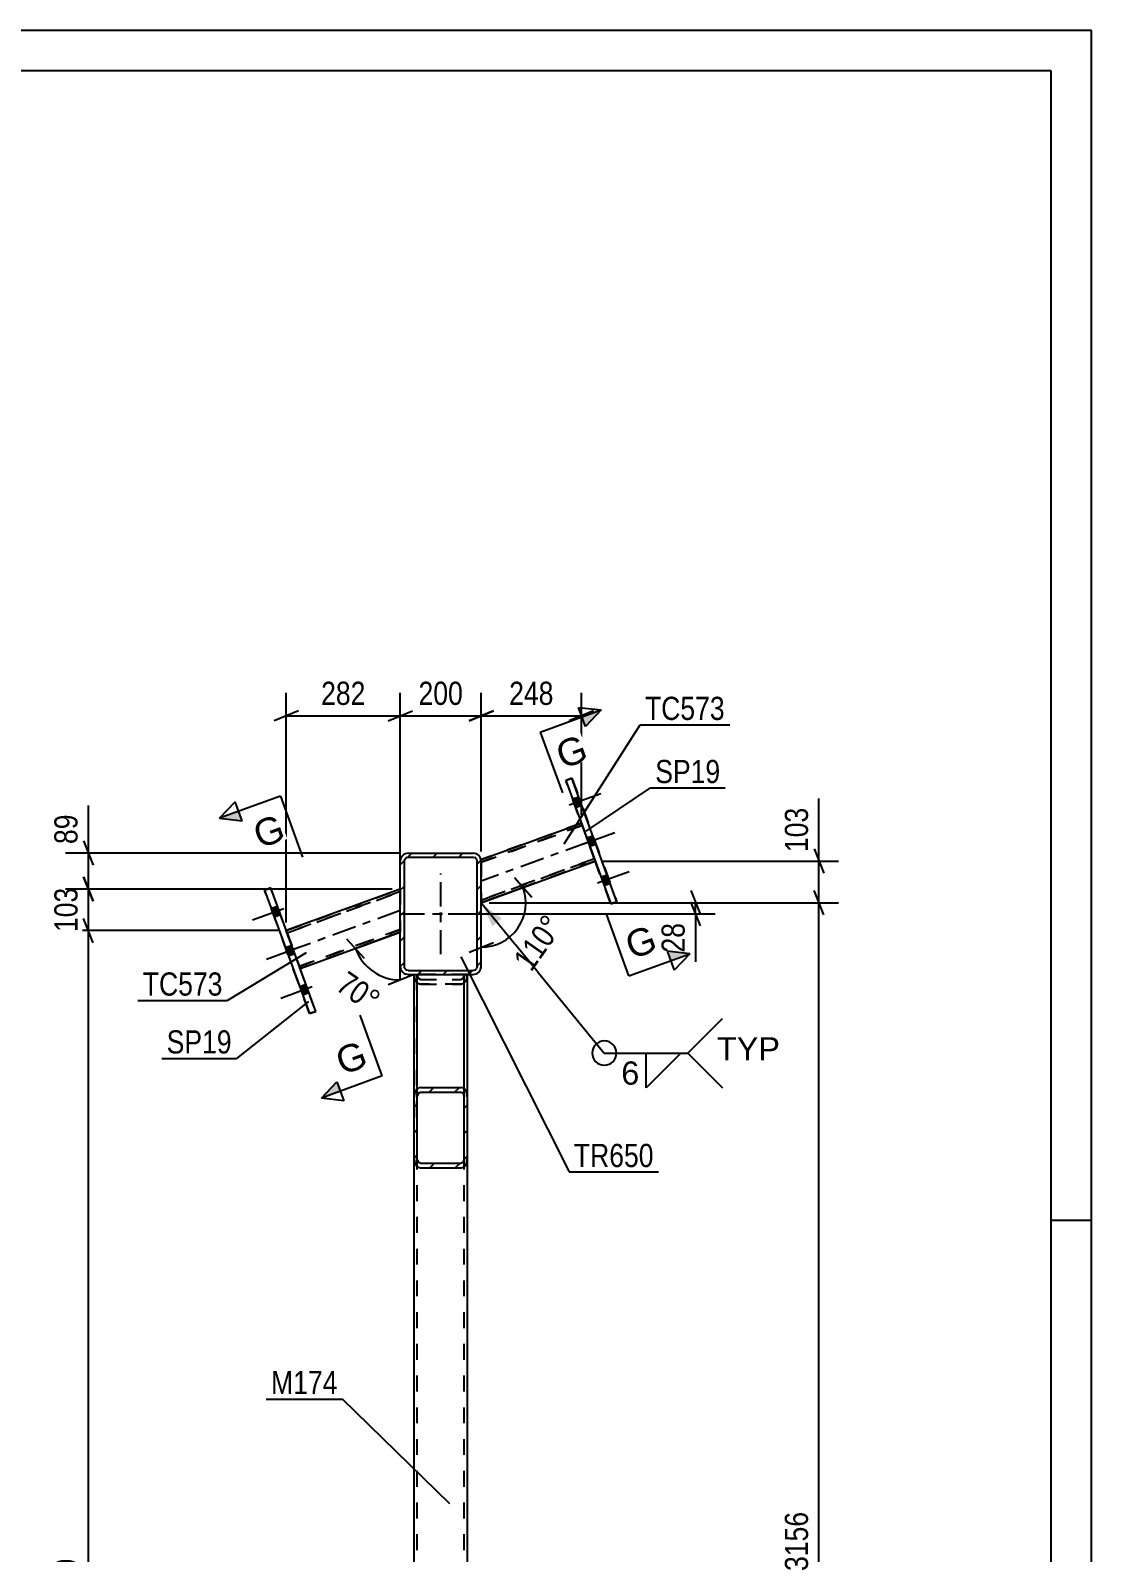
# Model space of a CAD drawing. Header units: millimetres. Extents: x 0 to 841, y 0 to 594.
# Drawn here: x 709.8 to 841, y 406 to 594 of the extents above; entities that cross this region are included whole.
import ezdxf

# ---------------------------------------------------------------- set-up
doc = ezdxf.new("R2010")
doc.units = ezdxf.units.MM
doc.linetypes.add('DXK_LINE_DOT2', pattern=[3.9198, 1.9599, -1.9599])
doc.linetypes.add('DXK_LINE_DOT3', pattern=[5.9187, 2.979, -0.9799, 0.9799, -0.9799])
doc.styles.add('Arial', font='ARIAL.TTF', dxfattribs={"height": 0.2})
doc.styles.add('Arial Narrow', font='ARIALN.TTF', dxfattribs={"height": 0.2})

# ---------------------------------------------------------------- blocks, each defined once
blk = doc.blocks.new('Unknown-761549750-1135')
at = {"color": 5, "linetype": 'Continuous'}
for p, q in [((841, 594), (0, 594)), ((841, 0), (841, 594)), ((836, 589), (5, 589)), ((836, 5), (836, 589)), ((841, 447), (836, 447))]:
    blk.add_line(p, q, dxfattribs=at)
blk = doc.blocks.new('Part-761549750-2689 - 2530')
at = {"linetype": 'Continuous'}
h = blk.add_hatch(dxfattribs=at)
h.set_pattern_fill('', scale=0.7, style=0, pattern_type=0)
h.set_pattern_definition([(45, (757.257, 454.6925), (-1.57154, 1.57154), [])])
h.paths.add_polyline_path([(757.26, 462.23), (757.26, 454.69), (757.32, 454.23), (757.49, 453.84), (757.75, 453.58), (758.06, 453.49), (763.06, 453.49), (763.36, 453.58), (763.62, 453.84), (763.8, 454.23), (763.86, 454.69), (763.86, 462.23), (763.8, 462.69), (763.62, 463.09), (763.36, 463.35), (763.06, 463.44), (758.06, 463.44), (757.75, 463.35), (757.49, 463.09), (757.32, 462.69)])
h.paths.add_polyline_path([(757.77, 462.66), (757.9, 462.79), (758.06, 462.84), (763.06, 462.84), (763.21, 462.79), (763.34, 462.66), (763.43, 462.46), (763.46, 462.23), (763.46, 454.69), (763.43, 454.46), (763.34, 454.27), (763.21, 454.14), (763.06, 454.09), (758.06, 454.09), (757.9, 454.14), (757.77, 454.27), (757.69, 454.46), (757.66, 454.69), (757.66, 462.23), (757.69, 462.46)])
at = {"color": 2, "linetype": 'Continuous'}
for p, q in [((757.26, 462.23), (757.26, 477.38)), ((763.86, 462.23), (763.86, 477.38)), ((757.32, 462.69), (757.26, 462.23)), ((758.06, 463.44), (757.75, 463.35)), ((757.9, 462.79), (758.06, 462.84)), ((758.06, 463.44), (763.06, 463.44)), ((758.06, 462.84), (763.06, 462.84)), ((763.36, 463.35), (763.06, 463.44)), ((763.06, 462.84), (763.21, 462.79)), ((763.86, 462.23), (763.8, 462.69)), ((757.26, 454.69), (757.26, 462.23)), ((757.66, 462.23), (757.69, 462.46)), ((757.66, 454.69), (757.66, 462.23)), ((763.43, 462.46), (763.46, 462.23)), ((763.46, 454.69), (763.46, 462.23)), ((763.86, 454.69), (763.86, 462.23)), ((757.26, 454.69), (757.32, 454.23)), ((757.69, 454.46), (757.66, 454.69)), ((757.75, 453.58), (758.06, 453.49)), ((758.06, 454.09), (757.9, 454.14)), ((758.06, 454.09), (763.06, 454.09)), ((758.06, 453.49), (763.06, 453.49)), ((763.21, 454.14), (763.06, 454.09)), ((763.06, 453.49), (763.36, 453.58)), ((763.46, 454.69), (763.43, 454.46)), ((763.8, 454.23), (763.86, 454.69))]:
    blk.add_line(p, q, dxfattribs=at)
at = {"color": 7, "linetype": 'DXK_LINE_DOT2'}
for p, q in [((757.26, 477.38), (763.86, 477.38)), ((757.32, 476.93), (757.26, 477.38)), ((757.66, 454.69), (757.66, 477.38)), ((757.66, 477.38), (757.69, 477.16)), ((758.06, 476.19), (757.75, 476.28)), ((757.9, 476.84), (758.06, 476.79)), ((758.06, 476.79), (763.06, 476.79)), ((758.06, 476.19), (763.06, 476.19)), ((763.06, 476.79), (763.21, 476.84)), ((763.36, 476.28), (763.06, 476.19)), ((763.43, 477.16), (763.45, 477.38)), ((763.46, 477.38), (763.45, 477.38)), ((763.46, 454.69), (763.46, 477.38)), ((763.85, 477.38), (763.8, 476.93)), ((757.26, 454.69), (757.26, 462.23)), ((763.86, 454.69), (763.86, 462.23))]:
    blk.add_line(p, q, dxfattribs=at)
for centre, radius, start, end in [((758.39, 477.17), 1.1, 192.6641, 234.4339), ((758.22, 477.28), 0.549, 192.6641, 234.4339), ((762.89, 477.28), 0.549, 305.5661, 347.3359), ((762.72, 477.17), 1.1, 305.5661, 347.3359)]:
    blk.add_arc(centre, radius, start, end, dxfattribs=at)
at = {"color": 2, "linetype": 'Continuous'}
for centre, radius, start, end in [((758.39, 462.45), 1.1, 125.5666, 167.3363), ((758.22, 462.34), 0.549, 125.5666, 167.3363), ((762.89, 462.34), 0.549, 12.6637, 54.4334), ((762.72, 462.45), 1.1, 12.6637, 54.4334), ((758.39, 454.47), 1.1, 192.6637, 234.4334), ((758.22, 454.58), 0.549, 192.6637, 234.4334), ((762.89, 454.58), 0.549, 305.5666, 347.3363), ((762.72, 454.47), 1.1, 305.5666, 347.3363)]:
    blk.add_arc(centre, radius, start, end, dxfattribs=at)
blk = doc.blocks.new('Part-761549750-2533 - 2530')
at = {"color": 7, "linetype": 'DXK_LINE_DOT2'}
for p, q in [((757.26, 477.38), (763.86, 477.38)), ((757.26, 454.69), (757.26, 477.38)), ((757.66, 327.88), (757.66, 477.38)), ((763.46, 327.88), (763.46, 477.38)), ((763.86, 454.69), (763.86, 477.38)), ((757.26, 327.88), (757.26, 350.58)), ((763.86, 327.88), (763.86, 350.58)), ((763.86, 327.88), (757.26, 327.88)), ((757.26, 327.88), (757.32, 327.88))]:
    blk.add_line(p, q, dxfattribs=at)
at = {"color": 2, "linetype": 'Continuous'}
for p, q in [((757.26, 350.58), (757.26, 454.69)), ((763.86, 350.58), (763.86, 454.69))]:
    blk.add_line(p, q, dxfattribs=at)
blk = doc.blocks.new('Bolt-761549750-2694 - 2530')
at = {"linetype": 'Continuous'}
for points in [[(776.86, 499.07), (777.23, 498.03), (777.98, 498.31), (777.61, 499.34)], [(776.86, 499.07), (777.23, 498.03), (777.98, 498.31), (777.61, 499.34)], [(776.86, 499.07), (777.23, 498.03), (777.98, 498.31), (777.61, 499.34)], [(778.61, 494.25), (778.99, 493.22), (779.74, 493.49), (779.36, 494.53)], [(778.61, 494.25), (778.99, 493.22), (779.74, 493.49), (779.36, 494.53)], [(780.36, 489.44), (780.74, 488.4), (781.49, 488.68), (781.11, 489.71)], [(780.36, 489.44), (780.74, 488.4), (781.49, 488.68), (781.11, 489.71)], [(780.36, 489.44), (780.74, 488.4), (781.49, 488.68), (781.11, 489.71)]]:
    blk.add_hatch(color=1, dxfattribs=at).paths.add_polyline_path(points)
at = {"color": 1, "linetype": 'Continuous'}
for p, q in [((776.43, 498.33), (780.33, 499.75)), ((776.43, 498.33), (780.33, 499.75)), ((776.43, 498.33), (780.33, 499.75)), ((776.86, 499.07), (777.61, 499.34)), ((776.86, 499.07), (777.61, 499.34)), ((776.86, 499.07), (777.61, 499.34)), ((777.23, 498.03), (777.98, 498.31)), ((777.23, 498.03), (777.98, 498.31)), ((777.23, 498.03), (777.98, 498.31)), ((778.19, 493.51), (782.09, 494.93)), ((778.19, 493.51), (782.09, 494.93)), ((778.61, 494.25), (779.36, 494.53)), ((778.61, 494.25), (779.36, 494.53)), ((778.99, 493.22), (779.74, 493.49)), ((778.99, 493.22), (779.74, 493.49)), ((779.94, 488.7), (783.84, 490.12)), ((779.94, 488.7), (783.84, 490.12)), ((779.94, 488.7), (783.84, 490.12)), ((780.36, 489.44), (781.11, 489.71)), ((780.36, 489.44), (781.11, 489.71)), ((780.36, 489.44), (781.11, 489.71)), ((780.74, 488.4), (781.49, 488.68)), ((780.74, 488.4), (781.49, 488.68)), ((780.74, 488.4), (781.49, 488.68))]:
    blk.add_line(p, q, dxfattribs=at)
blk = doc.blocks.new('Part-761549750-2642 - 2530')
at = {"color": 2, "linetype": 'Continuous'}
for p, q in [((765.56, 491.58), (777.94, 496.08)), ((765.56, 491.58), (765.56, 491.58)), ((765.56, 491.39), (765.56, 491.58)), ((765.56, 491.39), (765.56, 491.38)), ((765.56, 486.26), (779.65, 491.39))]:
    blk.add_line(p, q, dxfattribs=at)
at = {"color": 7, "linetype": 'DXK_LINE_DOT2'}
for p, q in [((777.94, 496.08), (765.56, 491.58)), ((765.56, 491.26), (778.04, 495.8)), ((778.04, 495.8), (765.56, 491.26)), ((777.94, 496.08), (779.65, 491.39)), ((779.65, 491.39), (777.94, 496.08)), ((777.94, 496.08), (777.94, 496.08)), ((778.04, 495.8), (778.04, 495.8)), ((765.56, 486.58), (779.55, 491.67)), ((779.55, 491.67), (765.56, 486.58)), ((765.56, 491.58), (765.56, 491.53)), ((765.56, 491.53), (765.56, 491.53)), ((779.65, 491.39), (765.56, 486.26)), ((765.56, 491.38), (765.56, 486.26)), ((765.56, 491.26), (765.56, 491.26)), ((779.55, 491.67), (779.55, 491.67)), ((779.65, 491.39), (779.65, 491.39)), ((765.56, 486.58), (765.56, 486.58)), ((765.56, 486.26), (765.56, 486.26))]:
    blk.add_line(p, q, dxfattribs=at)
at = {"color": 7, "linetype": 'DXK_LINE_DOT3'}
blk.add_line((778.8, 493.74), (765.56, 488.92), dxfattribs=at)
blk = doc.blocks.new('Part-761549750-2559 - 2530')
at = {"linetype": 'Continuous'}
h = blk.add_hatch(dxfattribs=at)
h.set_pattern_fill('', scale=0.7, style=0, pattern_type=0)
h.set_pattern_definition([(45, (755.557, 478.377), (-1.57154, 1.57154), [])])
h.paths.add_polyline_path([(755.56, 491.38), (755.56, 478.38), (755.63, 477.99), (755.85, 477.67), (756.17, 477.45), (756.56, 477.38), (764.56, 477.38), (764.94, 477.45), (765.26, 477.67), (765.48, 477.99), (765.56, 478.38), (765.56, 491.38), (765.48, 491.76), (765.26, 492.08), (764.94, 492.3), (764.56, 492.38), (756.56, 492.38), (756.17, 492.3), (755.85, 492.08), (755.63, 491.76)])
h.paths.add_polyline_path([(756.2, 491.73), (756.37, 491.84), (756.56, 491.88), (764.56, 491.88), (764.75, 491.84), (764.91, 491.73), (765.02, 491.57), (765.06, 491.38), (765.06, 478.38), (765.02, 478.19), (764.91, 478.02), (764.75, 477.92), (764.56, 477.88), (756.56, 477.88), (756.37, 477.92), (756.2, 478.02), (756.09, 478.19), (756.06, 478.38), (756.06, 491.38), (756.09, 491.57)])
blk.add_hatch(color=30, dxfattribs=at).paths.add_polyline_path([(760.56, 484.78, -1), (760.56, 484.98, -1)])
at = {"color": 2, "linetype": 'Continuous'}
for p, q in [((755.63, 491.76), (755.56, 491.38)), ((755.56, 478.38), (755.56, 491.38)), ((756.06, 491.38), (756.09, 491.57)), ((756.06, 478.38), (756.06, 491.38)), ((756.56, 492.38), (756.17, 492.3)), ((756.37, 491.84), (756.56, 491.88)), ((756.56, 492.38), (764.56, 492.38)), ((756.56, 491.88), (764.56, 491.88)), ((764.94, 492.3), (764.56, 492.38)), ((764.56, 491.88), (764.75, 491.84)), ((765.02, 491.57), (765.06, 491.38)), ((765.06, 478.38), (765.06, 491.38)), ((765.56, 491.38), (765.48, 491.76)), ((765.56, 478.38), (765.56, 491.38)), ((755.56, 478.38), (755.63, 477.99)), ((756.09, 478.19), (756.06, 478.38)), ((756.56, 477.88), (756.37, 477.92)), ((756.56, 477.88), (764.56, 477.88)), ((764.75, 477.92), (764.56, 477.88)), ((765.06, 478.38), (765.02, 478.19)), ((765.48, 477.99), (765.56, 478.38)), ((756.17, 477.45), (756.56, 477.38)), ((756.56, 477.38), (764.56, 477.38)), ((764.56, 477.38), (764.94, 477.45))]:
    blk.add_line(p, q, dxfattribs=at)
at = {"color": 7, "linetype": 'DXK_LINE_DOT3'}
for p, q in [((760.56, 479.88), (760.56, 489.88)), ((755.56, 484.88), (765.56, 484.88))]:
    blk.add_line(p, q, dxfattribs=at)
at = {"color": 30, "linetype": 'DXK_LINE_DOT3'}
blk.add_line((760.56, 484.88), (760.56, 484.88), dxfattribs=at)
at = {"color": 30, "linetype": 'Continuous'}
blk.add_circle((760.56, 484.88), 0.1, dxfattribs=at)
at = {"color": 2, "linetype": 'Continuous'}
for centre, radius, start, end in [((756.56, 491.38), 1, 112.5, 157.5), ((756.56, 491.38), 0.5, 112.5, 157.5), ((764.56, 491.38), 0.5, 22.5, 67.5), ((764.56, 491.38), 1, 22.5, 67.5), ((756.56, 478.38), 1, 202.5, 247.5), ((756.56, 478.38), 0.5, 202.5, 247.5), ((764.56, 478.38), 0.5, 292.5, 337.5), ((764.56, 478.38), 1, 292.5, 337.5)]:
    blk.add_arc(centre, radius, start, end, dxfattribs=at)
blk = doc.blocks.new('Part-761549750-2652 - 2530')
at = {"color": 2, "linetype": 'Continuous'}
for p, q in [((776.77, 501.64), (776.02, 501.37)), ((776.02, 501.37), (781.58, 486.1)), ((776.02, 501.37), (776.02, 501.37)), ((782.33, 486.37), (776.77, 501.64)), ((776.77, 501.64), (776.77, 501.64)), ((781.58, 486.1), (782.33, 486.37)), ((781.58, 486.1), (781.58, 486.1)), ((782.33, 486.37), (782.33, 486.37))]:
    blk.add_line(p, q, dxfattribs=at)
at = {"color": 7, "linetype": 'DXK_LINE_DOT2'}
for p, q in [((776.02, 501.37), (776.77, 501.64)), ((781.58, 486.1), (776.02, 501.37)), ((776.77, 501.64), (782.33, 486.37)), ((782.33, 486.37), (781.58, 486.1))]:
    blk.add_line(p, q, dxfattribs=at)
blk = doc.blocks.new('Part-761549750-2657 - 2530')
at = {"color": 2, "linetype": 'Continuous'}
for p, q in [((739.54, 488.09), (738.79, 487.82)), ((738.79, 487.82), (744.34, 472.55)), ((738.79, 487.82), (738.79, 487.82)), ((745.1, 472.82), (739.54, 488.09)), ((739.54, 488.09), (739.54, 488.09)), ((744.34, 472.55), (745.1, 472.82)), ((744.34, 472.55), (744.34, 472.55)), ((745.1, 472.82), (745.1, 472.82))]:
    blk.add_line(p, q, dxfattribs=at)
at = {"color": 7, "linetype": 'DXK_LINE_DOT2'}
for p, q in [((738.79, 487.82), (739.54, 488.09)), ((744.34, 472.55), (738.79, 487.82)), ((745.1, 472.82), (739.54, 488.09)), ((745.1, 472.82), (744.34, 472.55))]:
    blk.add_line(p, q, dxfattribs=at)
blk = doc.blocks.new('Part-761549750-2687 - 2530')
at = {"color": 7, "linetype": 'DXK_LINE_DOT2'}
for p, q in [((763.86, 477.38), (757.26, 477.38)), ((757.26, 477.38), (757.26, 459.48)), ((757.26, 477.38), (757.32, 476.93)), ((757.66, 459.48), (757.66, 477.38)), ((757.66, 477.38), (757.66, 477.38)), ((757.69, 477.16), (757.66, 477.38)), ((757.75, 476.28), (757.9, 476.24)), ((758.06, 476.79), (757.9, 476.84)), ((757.9, 476.24), (758.06, 476.19)), ((758.06, 476.79), (763.06, 476.79)), ((763.06, 476.19), (758.06, 476.19)), ((763.21, 476.84), (763.06, 476.79)), ((763.06, 476.19), (763.34, 476.27)), ((763.34, 476.27), (763.36, 476.28)), ((763.45, 477.38), (763.43, 477.16)), ((763.46, 459.48), (763.46, 477.38)), ((763.8, 476.93), (763.85, 477.38)), ((763.86, 459.48), (763.86, 477.38))]:
    blk.add_line(p, q, dxfattribs=at)
for centre, radius, start, end in [((758.39, 477.17), 1.1, 192.6654, 234.4363), ((758.22, 477.29), 0.549, 192.6654, 234.4363), ((762.89, 477.29), 0.549, 305.5637, 347.3346), ((762.72, 477.17), 1.1, 305.5637, 347.3346)]:
    blk.add_arc(centre, radius, start, end, dxfattribs=at)
blk = doc.blocks.new('Bolt-761549750-2696 - 2530')
at = {"linetype": 'Continuous'}
for points in [[(740.75, 484.76), (740.38, 485.79), (739.62, 485.52), (740, 484.48)], [(740.75, 484.76), (740.38, 485.79), (739.62, 485.52), (740, 484.48)], [(740.75, 484.76), (740.38, 485.79), (739.62, 485.52), (740, 484.48)], [(742.5, 479.94), (742.13, 480.97), (741.38, 480.7), (741.75, 479.67)], [(742.5, 479.94), (742.13, 480.97), (741.38, 480.7), (741.75, 479.67)], [(744.26, 475.12), (743.88, 476.16), (743.13, 475.88), (743.51, 474.85)], [(744.26, 475.12), (743.88, 476.16), (743.13, 475.88), (743.51, 474.85)], [(744.26, 475.12), (743.88, 476.16), (743.13, 475.88), (743.51, 474.85)]]:
    blk.add_hatch(color=1, dxfattribs=at).paths.add_polyline_path(points)
at = {"color": 1, "linetype": 'Continuous'}
for p, q in [((741.17, 485.5), (737.27, 484.08)), ((741.17, 485.5), (737.27, 484.08)), ((741.17, 485.5), (737.27, 484.08)), ((740.38, 485.79), (739.62, 485.52)), ((740.38, 485.79), (739.62, 485.52)), ((740.38, 485.79), (739.62, 485.52)), ((740.75, 484.76), (740, 484.48)), ((740.75, 484.76), (740, 484.48)), ((740.75, 484.76), (740, 484.48)), ((742.93, 480.68), (739.03, 479.26)), ((742.93, 480.68), (739.03, 479.26)), ((742.13, 480.97), (741.38, 480.7)), ((742.13, 480.97), (741.38, 480.7)), ((742.5, 479.94), (741.75, 479.67)), ((742.5, 479.94), (741.75, 479.67)), ((744.68, 475.86), (740.78, 474.44)), ((744.68, 475.86), (740.78, 474.44)), ((744.68, 475.86), (740.78, 474.44)), ((743.88, 476.16), (743.13, 475.88)), ((743.88, 476.16), (743.13, 475.88)), ((743.88, 476.16), (743.13, 475.88)), ((744.26, 475.12), (743.51, 474.85)), ((744.26, 475.12), (743.51, 474.85)), ((744.26, 475.12), (743.51, 474.85))]:
    blk.add_line(p, q, dxfattribs=at)
blk = doc.blocks.new('Part-761549750-2710 - 2530')
at = {"color": 2, "linetype": 'Continuous'}
for p, q in [((755.56, 487.94), (741.46, 482.81)), ((743.17, 478.11), (755.56, 482.62))]:
    blk.add_line(p, q, dxfattribs=at)
at = {"color": 7, "linetype": 'DXK_LINE_DOT2'}
for p, q in [((741.46, 482.81), (755.56, 487.94)), ((741.56, 482.52), (755.56, 487.62)), ((755.56, 487.62), (741.56, 482.52)), ((755.56, 487.94), (755.56, 482.62)), ((741.46, 482.81), (743.17, 478.11)), ((743.17, 478.11), (741.46, 482.81)), ((741.46, 482.81), (741.46, 482.81)), ((741.56, 482.52), (741.56, 482.52)), ((743.07, 478.39), (755.56, 482.94)), ((755.56, 482.94), (743.07, 478.39)), ((755.56, 482.62), (743.17, 478.11)), ((743.07, 478.39), (743.07, 478.39)), ((743.17, 478.11), (743.17, 478.11))]:
    blk.add_line(p, q, dxfattribs=at)
at = {"color": 7, "linetype": 'DXK_LINE_DOT3'}
blk.add_line((755.56, 485.28), (742.32, 480.46), dxfattribs=at)
blk = doc.blocks.new('AngleDimension-761549750-15589 - 2530')
at = {"color": 7, "linetype": 'Continuous'}
for p, q in [((769.66, 489.35), (771.82, 486.94)), ((770.74, 488.14), (765.56, 486.26)), ((766.5, 486.6), (770.74, 488.14)), ((765.56, 480.74), (765.56, 486.26)), ((764.06, 480.14), (767.06, 481.34))]:
    blk.add_line(p, q, dxfattribs=at)
blk.add_arc((765.56, 486.26), 5.51, 270, 20.0006, dxfattribs=at)
at = {"color": 0}
blk.add_wipeout([(776.63, 483.56), (773.19, 485.97), (768.44, 479.18), (771.88, 476.77)], dxfattribs=at)
at = {"color": 3, "style": 'Arial Narrow'}
blk.add_text('110°', height=2.863, rotation=54.9982, dxfattribs=at).set_placement((771.73, 477.61))
blk = doc.blocks.new('StraightDimension-761549750-16323 - 2530')
at = {"color": 7, "linetype": 'Continuous'}
for p, q in [((755.56, 488.94), (755.56, 512.19)), ((765.56, 492.58), (765.56, 512.19)), ((754.06, 508.74), (757.06, 509.94)), ((767.06, 509.94), (764.06, 508.74)), ((755.56, 509.34), (765.56, 509.34))]:
    blk.add_line(p, q, dxfattribs=at)
at = {"color": 0}
blk.add_wipeout([(763.9, 510.09), (763.9, 514.29), (757.21, 514.29), (757.21, 510.09)], dxfattribs=at)
at = {"color": 3, "style": 'Arial Narrow'}
blk.add_text('200', height=2.863, dxfattribs=at).set_placement((757.81, 510.69))
blk = doc.blocks.new('StraightDimension-761549750-16077 - 2530')
at = {"color": 7, "linetype": 'Continuous'}
for p, q in [((717.61, 481.31), (716.41, 484.31)), ((740.46, 482.81), (714.16, 482.81)), ((717.01, 320.33), (717.01, 482.81)), ((716.41, 321.83), (717.61, 318.83)), ((754.56, 320.33), (714.16, 320.33))]:
    blk.add_line(p, q, dxfattribs=at)
at = {"color": 0}
blk.add_wipeout([(716.26, 405.82), (712.06, 405.82), (712.06, 397.31), (716.26, 397.31)], dxfattribs=at)
at = {"color": 3, "style": 'Arial Narrow'}
blk.add_text('3250', height=2.863, rotation=90.0002, dxfattribs=at).set_placement((715.66, 397.91))
blk = doc.blocks.new('StraightDimension-761549750-16322 - 2530')
at = {"color": 7, "linetype": 'Continuous'}
for p, q in [((765.56, 492.58), (765.56, 512.19)), ((777.94, 497.08), (777.94, 512.19)), ((764.06, 508.74), (767.06, 509.94)), ((779.44, 509.94), (776.44, 508.74)), ((765.56, 509.34), (777.94, 509.34))]:
    blk.add_line(p, q, dxfattribs=at)
at = {"color": 0}
blk.add_wipeout([(775.09, 510.09), (775.09, 514.29), (768.41, 514.29), (768.41, 510.09)], dxfattribs=at)
at = {"color": 3, "style": 'Arial Narrow'}
blk.add_text('248', height=2.863, dxfattribs=at).set_placement((769.01, 510.69))
blk = doc.blocks.new('AngleDimension-761549750-15593 - 2530')
at = {"color": 7, "linetype": 'Continuous'}
for p, q in [((748.92, 481.8), (751.08, 479.39)), ((750, 480.59), (755.56, 482.62)), ((754.62, 482.27), (750, 480.59)), ((755.56, 476.7), (755.56, 482.62)), ((757.06, 477.3), (754.06, 476.1))]:
    blk.add_line(p, q, dxfattribs=at)
blk.add_arc((755.56, 482.62), 5.91, 200, 270, dxfattribs=at)
at = {"color": 0}
blk.add_wipeout([(751.89, 471.74), (754.3, 475.18), (749, 478.89), (746.6, 475.45)], dxfattribs=at)
at = {"color": 3, "style": 'Arial Narrow'}
blk.add_text('70°', height=2.863, rotation=-35.002, dxfattribs=at).set_placement((747.43, 475.6))
blk = doc.blocks.new('StraightDimension-761549750-18069 - 2530')
at = {"color": 7, "linetype": 'Continuous'}
for p, q in [((807.9, 484.76), (806.7, 487.76)), ((766.56, 486.26), (809.7, 486.26)), ((807.3, 328.48), (807.3, 486.26)), ((806.7, 329.98), (807.9, 326.98)), ((778.94, 328.48), (809.7, 328.48))]:
    blk.add_line(p, q, dxfattribs=at)
at = {"color": 0}
blk.add_wipeout([(806.55, 411.62), (802.35, 411.62), (802.35, 403.11), (806.55, 403.11)], dxfattribs=at)
at = {"color": 3, "style": 'Arial Narrow'}
blk.add_text('3156', height=2.863, rotation=90.0002, dxfattribs=at).set_placement((805.95, 403.71))
blk = doc.blocks.new('StraightDimension-761549750-16076 - 2530')
at = {"color": 7, "linetype": 'Continuous'}
for p, q in [((716.41, 489.44), (717.61, 486.44)), ((754.56, 487.94), (714.16, 487.94)), ((717.01, 482.81), (717.01, 487.94)), ((717.61, 481.31), (716.41, 484.31)), ((740.46, 482.81), (714.16, 482.81))]:
    blk.add_line(p, q, dxfattribs=at)
at = {"color": 0}
blk.add_wipeout([(716.26, 488.71), (712.06, 488.71), (712.06, 482.03), (716.26, 482.03)], dxfattribs=at)
at = {"color": 3, "style": 'Arial Narrow'}
blk.add_text('103', height=2.863, rotation=90.0002, dxfattribs=at).set_placement((715.66, 482.63))
blk = doc.blocks.new('StraightDimension-761549750-16324 - 2530')
at = {"color": 7, "linetype": 'Continuous'}
for p, q in [((741.46, 483.81), (741.46, 512.19)), ((755.56, 488.94), (755.56, 512.19)), ((742.96, 509.94), (739.96, 508.74)), ((754.06, 508.74), (757.06, 509.94)), ((741.46, 509.34), (755.56, 509.34))]:
    blk.add_line(p, q, dxfattribs=at)
at = {"color": 0}
blk.add_wipeout([(751.85, 510.09), (751.85, 514.29), (745.17, 514.29), (745.17, 510.09)], dxfattribs=at)
at = {"color": 3, "style": 'Arial Narrow'}
blk.add_text('282', height=2.863, dxfattribs=at).set_placement((745.77, 510.69))
blk = doc.blocks.new('StraightDimension-761549750-17987 - 2530')
at = {"color": 7, "linetype": 'Continuous'}
for p, q in [((791.46, 487.76), (792.66, 484.76)), ((766.56, 486.26), (794.46, 486.26)), ((792.66, 483.38), (791.46, 486.38)), ((792.06, 484.88), (792.06, 486.26)), ((761.56, 484.88), (794.46, 484.88))]:
    blk.add_line(p, q, dxfattribs=at)
at = {"color": 0}
blk.add_wipeout([(791.31, 484.35), (787.11, 484.35), (787.11, 479.5), (791.31, 479.5)], dxfattribs=at)
at = {"color": 7, "linetype": 'Continuous'}
blk.add_line((792.06, 484.88), (792.06, 478.97), dxfattribs=at)
blk.add_line((792.06, 484.88), (792.06, 478.97), dxfattribs=at)
at = {"color": 3, "style": 'Arial Narrow'}
blk.add_text('28', height=2.863, rotation=90.0002, dxfattribs=at).set_placement((790.71, 480.1))
blk = doc.blocks.new('StraightDimension-761549750-16075 - 2530')
at = {"color": 7, "linetype": 'Continuous'}
for p, q in [((716.41, 493.88), (717.61, 490.88)), ((755.56, 492.38), (714.16, 492.38)), ((717.01, 487.94), (717.01, 492.38)), ((717.61, 486.44), (716.41, 489.44)), ((754.56, 487.94), (714.16, 487.94))]:
    blk.add_line(p, q, dxfattribs=at)
at = {"color": 0}
blk.add_wipeout([(716.26, 497.76), (712.06, 497.76), (712.06, 492.9), (716.26, 492.9)], dxfattribs=at)
at = {"color": 7, "linetype": 'Continuous'}
blk.add_line((717.01, 492.38), (717.01, 498.28), dxfattribs=at)
blk.add_line((717.01, 492.38), (717.01, 498.28), dxfattribs=at)
at = {"color": 3, "style": 'Arial Narrow'}
blk.add_text('89', height=2.863, rotation=90.0002, dxfattribs=at).set_placement((715.66, 493.5))
blk = doc.blocks.new('StraightDimension-761549750-18068 - 2530')
at = {"color": 7, "linetype": 'Continuous'}
for p, q in [((806.7, 492.89), (807.9, 489.89)), ((780.65, 491.39), (809.7, 491.39)), ((807.3, 486.26), (807.3, 491.39)), ((807.9, 484.76), (806.7, 487.76)), ((766.56, 486.26), (809.7, 486.26))]:
    blk.add_line(p, q, dxfattribs=at)
at = {"color": 0}
blk.add_wipeout([(806.55, 498.6), (802.35, 498.6), (802.35, 491.91), (806.55, 491.91)], dxfattribs=at)
at = {"color": 7, "linetype": 'Continuous'}
blk.add_line((807.3, 491.39), (807.3, 499.12), dxfattribs=at)
blk.add_line((807.3, 491.39), (807.3, 499.12), dxfattribs=at)
at = {"color": 3, "style": 'Arial Narrow'}
blk.add_text('103', height=2.863, rotation=90.0002, dxfattribs=at).set_placement((805.95, 492.51))
blk = doc.blocks.new('Mark-761549750-2638 - 2530')
at = {"color": 0}
blk.add_wipeout([(795.67, 508.83), (795.67, 511.83), (785.8, 511.83), (785.8, 508.83)], dxfattribs=at)
blk.add_wipeout([(795.67, 508.83), (795.67, 511.83), (785.8, 511.83), (785.8, 508.83)], dxfattribs=at)
at = {"color": 30, "linetype": 'Continuous'}
for p, q in [((775.83, 493.52), (785.2, 508.23)), ((785.2, 508.23), (796.27, 508.23))]:
    blk.add_line(p, q, dxfattribs=at)
at = {"color": 3, "style": 'Arial Narrow'}
blk.add_text('TC573', height=2.863, dxfattribs=at).set_placement((785.8, 508.83))
blk = doc.blocks.new('Mark-761549750-2555 - 2530')
at = {"color": 0}
blk.add_wipeout([(786.88, 453.6), (786.88, 456.6), (777.01, 456.6), (777.01, 453.6)], dxfattribs=at)
blk.add_wipeout([(786.88, 453.6), (786.88, 456.6), (777.01, 456.6), (777.01, 453.6)], dxfattribs=at)
at = {"color": 30, "linetype": 'Continuous'}
for p, q in [((763.04, 479.59), (776.41, 453)), ((776.41, 453), (787.48, 453))]:
    blk.add_line(p, q, dxfattribs=at)
at = {"color": 3, "style": 'Arial Narrow'}
blk.add_text('TR650', height=2.863, dxfattribs=at).set_placement((777.01, 453.6))
blk = doc.blocks.new('Mark-761549750-2706 - 2530')
at = {"color": 0}
blk.add_wipeout([(733.6, 474.78), (733.6, 477.78), (723.73, 477.78), (723.73, 474.78)], dxfattribs=at)
blk.add_wipeout([(733.6, 474.78), (733.6, 477.78), (723.73, 477.78), (723.73, 474.78)], dxfattribs=at)
at = {"color": 30, "linetype": 'Continuous'}
for p in [(743.93, 480.05), (723.13, 474.18)]:
    blk.add_line(p, (734.2, 474.18), dxfattribs=at)
at = {"color": 3, "style": 'Arial Narrow'}
blk.add_text('TC573', height=2.863, dxfattribs=at).set_placement((723.73, 474.78))
blk = doc.blocks.new('Mark-761549750-2648 - 2530')
at = {"color": 0}
blk.add_wipeout([(795.11, 501.03), (795.11, 504.03), (787.07, 504.03), (787.07, 501.03)], dxfattribs=at)
blk.add_wipeout([(795.11, 501.03), (795.11, 504.03), (787.07, 504.03), (787.07, 501.03)], dxfattribs=at)
at = {"color": 30, "linetype": 'Continuous'}
for p, q in [((778.52, 495.08), (786.47, 500.43)), ((786.47, 500.43), (795.71, 500.43))]:
    blk.add_line(p, q, dxfattribs=at)
at = {"color": 3, "style": 'Arial Narrow'}
blk.add_text('SP19', height=2.863, dxfattribs=at).set_placement((787.07, 501.03))
blk = doc.blocks.new('Mark-761549750-2653 - 2530')
at = {"color": 0}
blk.add_wipeout([(734.72, 467.63), (734.72, 470.63), (726.68, 470.63), (726.68, 467.63)], dxfattribs=at)
blk.add_wipeout([(734.72, 467.63), (734.72, 470.63), (726.68, 470.63), (726.68, 467.63)], dxfattribs=at)
at = {"color": 30, "linetype": 'Continuous'}
for p in [(744.21, 474.05), (726.08, 467.03)]:
    blk.add_line(p, (735.32, 467.03), dxfattribs=at)
at = {"color": 3, "style": 'Arial Narrow'}
blk.add_text('SP19', height=2.863, dxfattribs=at).set_placement((726.68, 467.63))
blk = doc.blocks.new('SectionMark-761549750-16597 - 2530')
at = {"linetype": 'Continuous'}
blk.add_hatch(color=6, dxfattribs=at).paths.add_polyline_path([(735.57, 497.54), (736, 496.36), (733.22, 496.68)])
at = {"color": 6, "linetype": 'Continuous'}
for p, q in [((733.22, 496.68), (735.14, 498.71)), ((736, 496.36), (735.14, 498.71)), ((733.22, 496.68), (736, 496.36)), ((748.57, 461.8), (745.8, 462.12))]:
    blk.add_line(p, q, dxfattribs=at)
at = {"color": 0, "linetype": 'Continuous'}
for points in [[(741.59, 494.14), (740.39, 497.43), (736.98, 496.19), (738.18, 492.9)], [(751.78, 466.16), (750.58, 469.45), (747.17, 468.21), (748.37, 464.92)]]:
    blk.add_wipeout(points, dxfattribs=at)
at = {"linetype": 'Continuous'}
blk.add_hatch(color=6, dxfattribs=at).paths.add_polyline_path([(747.72, 464.15), (748.15, 462.98), (745.8, 462.12)])
at = {"color": 6, "linetype": 'Continuous'}
for p, q in [((740.74, 499.42), (733.22, 496.68)), ((740.74, 499.42), (743.47, 491.9)), ((753.32, 464.86), (750.58, 472.37)), ((753.32, 464.86), (745.8, 462.12)), ((745.8, 462.12), (747.72, 464.15)), ((747.72, 464.15), (748.57, 461.8))]:
    blk.add_line(p, q, dxfattribs=at)
at = {"color": 3, "linetype": 'Continuous', "style": 'Arial'}
for p in [(738.18, 492.9), (748.37, 464.92)]:
    blk.add_text('G', height=3.34, rotation=20.002, dxfattribs=at).set_placement(p)
blk = doc.blocks.new('MarkSet-761549750-3023 - 2530')
at = {"color": 0}
blk.add_wipeout([(747.81, 425.55), (747.81, 428.55), (739.58, 428.55), (739.58, 425.55)], dxfattribs=at)
blk.add_wipeout([(747.81, 425.55), (747.81, 428.55), (739.58, 428.55), (739.58, 425.55)], dxfattribs=at)
at = {"color": 30, "linetype": 'Continuous'}
for p in [(738.98, 424.95), (761.67, 412.02)]:
    blk.add_line(p, (748.41, 424.95), dxfattribs=at)
at = {"color": 3, "style": 'Arial Narrow'}
blk.add_text('M174', height=2.863, dxfattribs=at).set_placement((739.58, 425.55))
blk = doc.blocks.new('WeldMark-761549750-15596 - 2530')
at = {"linetype": 'Continuous'}
blk.add_hatch(color=30, dxfattribs=at).paths.add_polyline_path([(766.94, 483.35), (765.62, 486.15), (768.1, 484.3)])
at = {"color": 30, "linetype": 'Continuous'}
blk.add_line((765.62, 486.15), (780.77, 467.68), dxfattribs=at)
at = {"color": 3, "linetype": 'Continuous'}
for q in [(795.38, 471.97), (795.38, 463.4)]:
    blk.add_line((791.1, 467.68), q, dxfattribs=at)
blk.add_arc((780.77, 467.68), 1.5, 90, 270, dxfattribs=at)
at = {"color": 0}
blk.add_wipeout([(785.3, 463.58), (785.3, 466.98), (782.67, 466.98), (782.67, 463.58)], dxfattribs=at)
at = {"color": 30, "linetype": 'Continuous'}
blk.add_line((780.77, 467.68), (791.1, 467.68), dxfattribs=at)
at = {"color": 3, "linetype": 'Continuous'}
for p, q in [((785.95, 467.68), (790.24, 467.68)), ((790.24, 467.68), (785.95, 463.4)), ((785.95, 463.4), (785.95, 467.68))]:
    blk.add_line(p, q, dxfattribs=at)
blk.add_arc((780.77, 467.68), 1.5, 270, 90, dxfattribs=at)
at = {"color": 3, "style": 'Arial'}
blk.add_text('6', height=2.87, dxfattribs=at).set_placement((782.87, 463.78))
at = {"color": 0, "linetype": 'Continuous'}
blk.add_wipeout([(802.47, 466.78), (802.47, 469.78), (794.7, 469.78), (794.7, 466.78)], dxfattribs=at)
blk.add_wipeout([(802.47, 466.78), (802.47, 469.78), (794.7, 469.78), (794.7, 466.78)], dxfattribs=at)
at = {"color": 3, "linetype": 'Continuous', "style": 'Arial'}
blk.add_text('TYP', height=2.865, dxfattribs=at).set_placement((794.7, 466.78))
blk = doc.blocks.new('SectionMark-761549750-17437 - 2530')
at = {"linetype": 'Continuous'}
blk.add_hatch(color=6, dxfattribs=at).paths.add_polyline_path([(788.99, 479.1), (788.56, 480.28), (791.33, 479.96)])
at = {"color": 6, "linetype": 'Continuous'}
for p, q in [((777.6, 510.38), (780.38, 510.06)), ((791.33, 479.96), (788.56, 480.28)), ((788.56, 480.28), (789.41, 477.93)), ((791.33, 479.96), (789.41, 477.93))]:
    blk.add_line(p, q, dxfattribs=at)
at = {"color": 0, "linetype": 'Continuous'}
for points in [[(779.01, 503.97), (777.81, 507.26), (774.4, 506.02), (775.6, 502.73)], [(787.57, 480.45), (786.37, 483.74), (782.96, 482.5), (784.16, 479.21)]]:
    blk.add_wipeout(points, dxfattribs=at)
at = {"linetype": 'Continuous'}
blk.add_hatch(color=6, dxfattribs=at).paths.add_polyline_path([(778.46, 508.03), (778.03, 509.21), (780.38, 510.06)])
at = {"color": 6, "linetype": 'Continuous'}
for p, q in [((772.86, 507.32), (780.38, 510.06)), ((778.46, 508.03), (777.6, 510.38)), ((780.38, 510.06), (778.46, 508.03)), ((772.86, 507.32), (775.6, 499.81)), ((783.82, 477.22), (781.08, 484.74)), ((783.82, 477.22), (791.33, 479.96))]:
    blk.add_line(p, q, dxfattribs=at)
at = {"color": 3, "linetype": 'Continuous', "style": 'Arial'}
for p in [(775.6, 502.73), (784.16, 479.21)]:
    blk.add_text('G', height=3.34, rotation=20.002, dxfattribs=at).set_placement(p)

msp = doc.modelspace()

# ---------------------------------------------------------------- block references
for name in ['Unknown-761549750-1135', 'Part-761549750-2652 - 2530', 'Bolt-761549750-2694 - 2530', 'Part-761549750-2642 - 2530', 'Part-761549750-2559 - 2530', 'Part-761549750-2657 - 2530', 'Part-761549750-2710 - 2530', 'Bolt-761549750-2696 - 2530', 'Part-761549750-2689 - 2530', 'Part-761549750-2533 - 2530', 'Part-761549750-2687 - 2530']:
    msp.add_blockref(name, (0, 0))

# ---------------------------------------------------------------- next in the draw order: block references
for name in ['AngleDimension-761549750-15589 - 2530', 'StraightDimension-761549750-16077 - 2530']:
    msp.add_blockref(name, (0, 0))

# ---------------------------------------------------------------- next in the draw order: block references
for name in ['StraightDimension-761549750-16323 - 2530', 'StraightDimension-761549750-18069 - 2530', 'AngleDimension-761549750-15593 - 2530', 'Mark-761549750-2706 - 2530', 'MarkSet-761549750-3023 - 2530']:
    msp.add_blockref(name, (0, 0))

# ---------------------------------------------------------------- next in the draw order: block references
for name in ['StraightDimension-761549750-16322 - 2530', 'StraightDimension-761549750-16076 - 2530', 'StraightDimension-761549750-17987 - 2530', 'Mark-761549750-2653 - 2530']:
    msp.add_blockref(name, (0, 0))

# ---------------------------------------------------------------- next in the draw order: block references
for name in ['StraightDimension-761549750-16324 - 2530', 'StraightDimension-761549750-18068 - 2530', 'Mark-761549750-2555 - 2530']:
    msp.add_blockref(name, (0, 0))

# ---------------------------------------------------------------- next in the draw order: block references
for name in ['Mark-761549750-2638 - 2530', 'StraightDimension-761549750-16075 - 2530', 'WeldMark-761549750-15596 - 2530']:
    msp.add_blockref(name, (0, 0))

# ---------------------------------------------------------------- next in the draw order: block references
for name in ['Mark-761549750-2648 - 2530', 'SectionMark-761549750-16597 - 2530']:
    msp.add_blockref(name, (0, 0))

# ---------------------------------------------------------------- next in the draw order: block references
msp.add_blockref('SectionMark-761549750-17437 - 2530', (0, 0))

doc.saveas('drawing.dxf')
